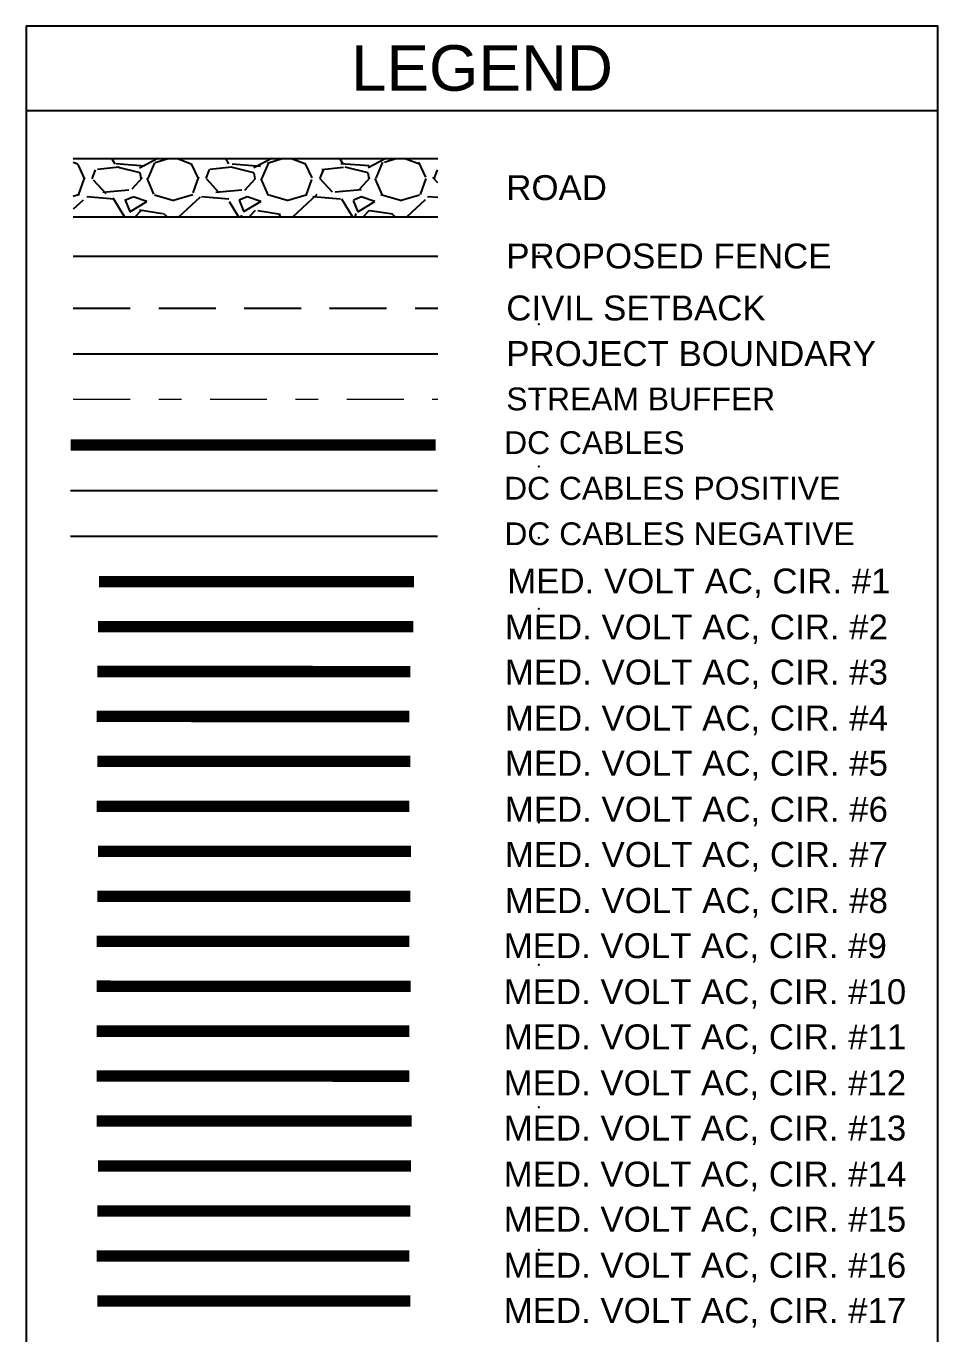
# Model space of a CAD drawing. Header units: feet. Extents: x -17.4 to 68, y -40.9 to 24.1.
# Drawn here: x 64.02 to 68.02, y 18.4 to 24.14 of the extents above; entities that cross this region are included whole.
import ezdxf
from ezdxf.lldxf.tags import DXFTag

# ---------------------------------------------------------------- set-up
doc = ezdxf.new("R2010")
doc.units = ezdxf.units.FT
doc.header["$MEASUREMENT"] = 0
doc.linetypes.add('DASHDOT2', pattern=[0.5, 0.25, -0.125, 0, -0.125])
doc.linetypes.add('DASHED2', pattern=[0.375, 0.25, -0.125])
for name, color, linetype in [('C-FENCE', 92, 'FENCELINE1'), ('C-ROAD', 1, 'Continuous'), ('C-ROAD-HATCH', 252, 'Continuous'), ('G-ANNO-TEXT', 1, 'Continuous'), ('PV-CABL-MV1', 170, 'MV ROUTING #1'), ('PV-CABL-MV10', 130, 'MV ROUTING #10'), ('PV-CABL-MV11', 170, 'MV ROUTING #11'), ('PV-CABL-MV12', 210, 'MV ROUTING #12'), ('PV-CABL-MV13', 170, 'MV ROUTING #13'), ('PV-CABL-MV14', 80, 'MV ROUTING #14'), ('PV-CABL-MV15', 210, 'MV ROUTING #15'), ('PV-CABL-MV16', 10, 'MV ROUTING #16'), ('PV-CABL-MV17', 130, 'MV ROUTING #17'), ('PV-CABL-MV2', 80, 'MV ROUTING #2'), ('PV-CABL-MV3', 210, 'MV ROUTING #3'), ('PV-CABL-MV4', 10, 'MV ROUTING #4'), ('PV-CABL-MV5', 130, 'MV ROUTING #5'), ('PV-CABL-MV6', 170, 'MV ROUTING #6'), ('PV-CABL-MV7', 80, 'MV ROUTING #7'), ('PV-CABL-MV8', 210, 'MV ROUTING #8'), ('PV-CABL-MV9', 10, 'MV ROUTING #9'), ('PV-DC-CABL-UG', 6, 'DC ROUTING'), ('PV-DC-CABL-UG+', 6, 'DC+'), ('PV-DC-CABL-UG-', 6, 'DC-'), ('PVcase PV Area', 30, 'Continuous')]:
    doc.layers.add(name, color=color, linetype=linetype)
doc.layers.add('EX-BUFFER', color=5, linetype='DASHDOT2', lineweight=9)
doc.layers.add('G-NPLT', color=67, linetype='Continuous', plot=False)
doc.styles.add('NEI-A', font='arial.ttf')
tags = doc.linetypes.add('DC ROUTING', pattern='A,1,-0.25,0,0.1,-0.25,["DC",NEI-A,S=0.5,R=0,X=0,Y=-0.2],-1.99', length=3.59).pattern_tags.tags
tags[12] = DXFTag(74, 10)
tags = doc.linetypes.add('DC+', pattern='A,0.176989,-0.049113,["DC+",NEI-A,S=0.1,R=0,X=0,Y=-0.05],-0.049113,-0.250887,0.176989', length=0.7030909999999999).pattern_tags.tags
tags[6] = DXFTag(74, 10)
tags = doc.linetypes.add('DC-', pattern='A,0.176989,-0.049113,["DC-",NEI-A,S=0.1,R=0,X=0,Y=-0.05],-0.049113,-0.250887,0.176989', length=0.7030909999999999).pattern_tags.tags
tags[6] = DXFTag(74, 10)
doc.linetypes.add('FENCELINE1', pattern='A,0.25,-0.1,[133,ltypeshp.shx,S=0.1,R=0,X=-0.1,Y=0],-0.1,1', length=1.45)
tags = doc.linetypes.add('MV ROUTING #1', pattern='A,1,-0.25,0,0.1,-0.25,["MV1",NEI-A,S=0.5,R=0,X=0,Y=-0.2],-1.99', length=3.59).pattern_tags.tags
tags[12] = DXFTag(74, 10)
tags = doc.linetypes.add('MV ROUTING #10', pattern='A,1,-0.25,0,0.1,-0.25,["MV10",NEI-A,S=0.5,R=0,X=0,Y=-0.2],-1.99', length=3.59).pattern_tags.tags
tags[12] = DXFTag(74, 10)
tags = doc.linetypes.add('MV ROUTING #11', pattern='A,1,-0.25,0,0.1,-0.25,["MV11",NEI-A,S=0.5,R=0,X=0,Y=-0.2],-1.99', length=3.59).pattern_tags.tags
tags[12] = DXFTag(74, 10)
tags = doc.linetypes.add('MV ROUTING #12', pattern='A,1,-0.25,0,0.1,-0.25,["MV12",NEI-A,S=0.5,R=0,X=0,Y=-0.2],-1.99', length=3.59).pattern_tags.tags
tags[12] = DXFTag(74, 10)
tags = doc.linetypes.add('MV ROUTING #13', pattern='A,1,-0.25,0,0.1,-0.25,["MV13",NEI-A,S=0.5,R=0,X=0,Y=-0.2],-1.99', length=3.59).pattern_tags.tags
tags[12] = DXFTag(74, 10)
tags = doc.linetypes.add('MV ROUTING #14', pattern='A,1,-0.25,0,0.1,-0.25,["MV14",NEI-A,S=0.5,R=0,X=0,Y=-0.2],-1.99', length=3.59).pattern_tags.tags
tags[12] = DXFTag(74, 10)
tags = doc.linetypes.add('MV ROUTING #15', pattern='A,1,-0.25,0,0.1,-0.25,["MV15",NEI-A,S=0.5,R=0,X=0,Y=-0.2],-1.99', length=3.59).pattern_tags.tags
tags[12] = DXFTag(74, 10)
tags = doc.linetypes.add('MV ROUTING #16', pattern='A,1,-0.25,0,0.1,-0.25,["MV16",NEI-A,S=0.5,R=0,X=0,Y=-0.2],-1.99', length=3.59).pattern_tags.tags
tags[12] = DXFTag(74, 10)
tags = doc.linetypes.add('MV ROUTING #17', pattern='A,1,-0.25,0,0.1,-0.25,["MV17",NEI-A,S=0.5,R=0,X=0,Y=-0.2],-1.99', length=3.59).pattern_tags.tags
tags[12] = DXFTag(74, 10)
tags = doc.linetypes.add('MV ROUTING #2', pattern='A,1,-0.25,0,0.1,-0.25,["MV2",NEI-A,S=0.5,R=0,X=0,Y=-0.2],-1.99', length=3.59).pattern_tags.tags
tags[12] = DXFTag(74, 10)
tags = doc.linetypes.add('MV ROUTING #3', pattern='A,1,-0.25,0,0.1,-0.25,["MV3",NEI-A,S=0.5,R=0,X=0,Y=-0.2],-1.5', length=3.1).pattern_tags.tags
tags[12] = DXFTag(74, 10)
tags = doc.linetypes.add('MV ROUTING #4', pattern='A,1,-0.25,0,0.1,-0.25,["MV4",NEI-A,S=0.5,R=0,X=0,Y=-0.2],-1.5', length=3.1).pattern_tags.tags
tags[12] = DXFTag(74, 10)
tags = doc.linetypes.add('MV ROUTING #5', pattern='A,1,-0.25,0,0.1,-0.25,["MV5",NEI-A,S=0.5,R=0,X=0,Y=-0.2],-1.5', length=3.1).pattern_tags.tags
tags[12] = DXFTag(74, 10)
tags = doc.linetypes.add('MV ROUTING #6', pattern='A,1,-0.25,0,0.1,-0.25,["MV6",NEI-A,S=0.5,R=0,X=0,Y=-0.2],-1.5', length=3.1).pattern_tags.tags
tags[12] = DXFTag(74, 10)
tags = doc.linetypes.add('MV ROUTING #7', pattern='A,1,-0.25,0,0.1,-0.25,["MV7",NEI-A,S=0.5,R=0,X=0,Y=-0.2],-1.5', length=3.1).pattern_tags.tags
tags[12] = DXFTag(74, 10)
tags = doc.linetypes.add('MV ROUTING #8', pattern='A,1,-0.25,0,0.1,-0.25,["MV8",NEI-A,S=0.5,R=0,X=0,Y=-0.2],-1.5', length=3.1).pattern_tags.tags
tags[12] = DXFTag(74, 10)
tags = doc.linetypes.add('MV ROUTING #9', pattern='A,1,-0.25,0,0.1,-0.25,["MV9",NEI-A,S=0.5,R=0,X=0,Y=-0.2],-1.5', length=3.1).pattern_tags.tags
tags[12] = DXFTag(74, 10)

# ---------------------------------------------------------------- blocks, each defined once
blk = doc.blocks.new('*U31')
blk.add_lwpolyline([(-2, -11.62), (2, -11.62), (2, 0), (-2, 0)], close=True)
blk.add_lwpolyline([(-2, -0.3699999999999992), (2, -0.3699999999999992)])
at = {"layer": 'G-NPLT'}
for p in [(0.25, -0.6824999999999992), (0.25, -0.9949999999999992), (0.25, -1.307499999999999), (0.25, -1.619999999999999), (0.25, -1.932499999999999), (0.25, -2.244999999999999), (0.25, -2.557499999999999), (0.25, -2.869999999999999), (0.25, -3.182499999999999), (0.25, -3.494999999999999), (0.25, -3.807499999999999), (0.25, -4.119999999999999), (0.25, -4.432499999999999), (0.25, -4.744999999999999), (0.25, -5.057499999999999), (0.25, -5.369999999999999), (0.25, -5.682499999999999)]:
    blk.add_point(p, dxfattribs=at)
at = {"layer": 'G-ANNO-TEXT', "insert": (0, -0.1849999999999996), "char_height": 0.2, "attachment_point": 5, "style": 'NEI-A'}
blk.add_mtext_dynamic_manual_height_columns('LEGEND', width=3.607447826231223, gutter_width=0.625, heights=[0], dxfattribs=at)

msp = doc.modelspace()

# ---------------------------------------------------------------- hatches: boundary and pattern name
at = {"layer": 'C-ROAD-HATCH'}
h = msp.add_hatch(dxfattribs=at)
h.set_pattern_fill('GRAVEL', color=256, scale=0.5)
h.set_pattern_definition([(228.012787504, (31.02342714606048, -10.03061135538042), (-4.000000000000031, -4.500000000000002), [0.067268, -6.659544023536849]), (184.969740728, (30.97842714606048, -10.08061135538042), (5.999999999999988, 0.5000000000000175), [0.115434, -11.427962380615]), (132.510447078, (30.86342714606049, -10.09061135538042), (5.000000000000059, -5.499999999999932), [0.08139400000000001, -8.05801629804985]), (267.273689006, (30.66842714606048, -10.21561135538042), (0.5000000000000121, 10.00000000000001), [0.1051189999999997, -10.40677902081446]), (292.833654178, (30.66342714606049, -10.32061135538042), (-2.499999999999994, 6.000000000000014), [0.1030774999999997, -10.20468656404411]), (357.273689006, (30.70342714606048, -10.41561135538042), (-10.00000000000001, 0.5000000000000128), [0.1051189999999997, -10.40677902081446]), (37.6942404667, (30.80842714606048, -10.42061135538042), (-6.499999999999999, -4.999999999999987), [0.1390145, -13.762424274458]), (72.2553283749, (30.91842714606048, -10.33561135538042), (3.500000000000014, 11), [0.1312439999999993, -12.99316074840665]), (121.429565615, (30.95842714606049, -10.21061135538042), (-4.00000000000001, 6.499999999999994), [0.105475, -10.4420365548645]), (175.236358309, (30.90342714606049, -10.12061135538043), (5.499999999999992, -0.500000000000019), [0.120416, -5.90038128939615]), (222.397437798, (30.78342714606049, -10.11061135538042), (-5.999999999999981, -5.499999999999986), [0.155724, -15.41668750239745]), (138.814074834, (31.16342714606049, -10.22061135538042), (-3.500000000000016, 3), [0.05315049999999982, -5.261922406367328]), (171.46923439, (31.12342714606049, -10.18561135538042), (6.499999999999999, -0.9999999999999976), [0.1011185, -10.0107557080785]), (225, (31.02342714606048, -10.17061135538042), (-5.551115123125783e-17, -0.4999999999999665), [0.0707105, -0.63639628118655]), (203.198590514, (30.98842714606049, -10.11061135538042), (2.499999999999995, 0.9999999999999877), [0.038079, -3.76980755293195]), (291.801409486, (30.95342714606048, -10.12561135538042), (-0.499999999999842, 1.500000000000051), [0.0538515, -2.63873090356725]), (30.96375653209999, (30.97342714606049, -10.17561135538043), (1.500000000000027, 0.9999999999999898), [0.0874645, -2.82801144742265]), (161.565051177, (31.04842714606048, -10.13061135538042), (1.000000000000006, -0.4999999999999883), [0.06324549999999966, -1.517893330084194]), (16.389540334, (30.66342714606049, -10.12561135538042), (4.999999999999983, 1.500000000000022), [0.0886, -8.7714225733347]), (70.3461759419, (30.74842714606049, -10.10061135538042), (-2.00000000000061, -5.500000000001698), [0.0743305, -7.3587038736595]), (293.198590514, (31.04842714606048, -10.03061135538042), (-0.9999999999999852, 2.499999999999996), [0.0761575, -3.73172905293195]), (343.610459666, (31.07842714606048, -10.10061135538042), (-4.999999999999983, 1.500000000000022), [0.08859999999999965, -8.771422573334455]), (339.44395478, (30.66342714606049, -10.43561135538042), (-2.500000000000018, 1.000000000000012), [0.08543999999999966, -4.186561872658728]), (294.775140569, (30.74342714606048, -10.46561135538042), (-2.500000000000003, 5.500000000000001), [0.071589, -7.087321531638]), (66.8014094864, (31.05342714606049, -10.53061135538042), (0.9999999999999906, 2.499999999999985), [0.0761575, -3.73172905293195]), (17.3540246363, (31.08342714606049, -10.46061135538042), (-6.499999999999988, -1.999999999999981), [0.0838155, -8.29771180712]), (69.44395478040002, (30.80842714606048, -10.53061135538042), (-1.000000000000004, -2.499999999999977), [0.04271999999999983, -4.229281872658728]), (101.309932474, (31.02342714606048, -10.53061135538042), (-0.4999999999999819, 2.000000000000006), [0.025495, -2.5240147567964]), (165.963756532, (31.01842714606049, -10.50561135538042), (1.499999999999979, -0.5000000000000007), [0.1030775, -1.95847531280885]), (186.009005957, (30.91842714606048, -10.48061135538043), (5.000000000000023, 0.4999999999999916), [0.095525, -9.456961587271401]), (303.690067526, (30.97342714606049, -10.22061135538042), (-0.4999999999999936, 0.9999999999999929), [0.07211099999999965, -1.730664637731995]), (353.157226587, (31.01342714606049, -10.28061135538042), (8.500000000000007, -1.000000000000026), [0.125897, -12.46378131201415]), (60.9453959009, (31.13842714606049, -10.29561135538042), (-1.999999999999988, -3.499999999999988), [0.051478, -5.0963370704935]), (90, (31.16342714606049, -10.25061135538042), (-0.4999999999999999, 0.5), [0.03, -0.47]), (120.256437164, (30.90842714606049, -10.46561135538042), (2.000000000000004, -3.500000000000004), [0.069462, -6.876759994724901]), (48.01278750420001, (30.87342714606049, -10.40561135538042), (4, 4.499999999999988), [0.134536, -6.592276023536849]), (0, (30.96342714606048, -10.30561135538042), (0.5, 0.5), [0.13, -0.37]), (325.3048464690001, (31.09342714606048, -10.30561135538042), (5.000000000000069, -3.499999999999913), [0.07905699999999966, -7.826637150420978]), (254.054604099, (31.15842714606049, -10.35061135538042), (-0.5000000000000189, -2.000000000000002), [0.072801, -3.56725394464025]), (207.645975364, (31.13842714606049, -10.42061135538042), (-9.499999999999975, -5.000000000000024), [0.1185325, -11.7347370911297]), (175.42607874, (31.03342714606049, -10.47561135538042), (-6.499999999999977, 0.5000000000000007), [0.1253995, -12.41453670398445])])
h.paths.add_polyline_path([(65.82843367028235, 23.56065733556525), (64.22843367028236, 23.56065733556523), (64.22843367028236, 23.30424486730209), (65.82843367028235, 23.30424486730211)])

# ---------------------------------------------------------------- linework, layer by layer
at = {"layer": 'C-FENCE', "ltscale": 0.3}
msp.add_lwpolyline([(64.22843367028236, 23.13245110143367), (65.82843367028235, 23.13245110143367)], dxfattribs=at)
at = {"layer": 'C-ROAD', "flags": 128}
for points in [[(64.22843367028236, 23.56065733556523), (65.82843367028235, 23.56065733556521)], [(65.82843367028235, 23.30424486730212), (64.22843367028236, 23.30424486730209)]]:
    msp.add_lwpolyline(points, dxfattribs=at)
at = {"layer": 'EX-BUFFER', "flags": 128}
msp.add_lwpolyline([(64.22843367028236, 22.50424486730208), (65.82843367028235, 22.50424486730208)], dxfattribs=at)
at = {"layer": 'G-ANNO-TEXT', "linetype": 'DASHED2'}
msp.add_lwpolyline([(64.22843367028236, 22.90424486730208), (65.82843367028235, 22.90424486730208)], dxfattribs=at)
at = {"layer": 'PV-CABL-MV1', "linetype": 'MV ROUTING #1', "ltscale": 0.15, "const_width": 0.05}
msp.add_lwpolyline([(64.34130932174423, 21.70424486730207), (65.72374039826232, 21.70406920256954)], dxfattribs=at)
at = {"layer": 'PV-CABL-MV10', "linetype": 'MV ROUTING #10', "ltscale": 0.15, "const_width": 0.05}
msp.add_lwpolyline([(64.33060009941323, 19.92854710483699), (65.70872777726134, 19.92837144010446)], dxfattribs=at)
at = {"layer": 'PV-CABL-MV11', "linetype": 'MV ROUTING #11', "ltscale": 0.15, "const_width": 0.05}
msp.add_lwpolyline([(64.33060009941323, 19.73124743573941), (65.70357130410844, 19.73107177100689)], dxfattribs=at)
at = {"layer": 'PV-CABL-MV12', "linetype": 'MV ROUTING #12', "ltscale": 0.15, "const_width": 0.05}
msp.add_lwpolyline([(64.33060009941323, 19.53394743573941), (65.70357130410844, 19.53377177100689)], dxfattribs=at)
at = {"layer": 'PV-CABL-MV13', "linetype": 'MV ROUTING #13', "ltscale": 0.15, "const_width": 0.05}
msp.add_lwpolyline([(64.33060009941323, 19.336646830568), (65.71303117593132, 19.33647116583548)], dxfattribs=at)
at = {"layer": 'PV-CABL-MV14', "ltscale": 0.15, "const_width": 0.05}
msp.add_lwpolyline([(64.33750825420077, 19.1393465518759), (65.71047945889597, 19.13917088714337)], dxfattribs=at)
at = {"layer": 'PV-CABL-MV15', "ltscale": 0.15, "const_width": 0.05}
msp.add_lwpolyline([(64.3337071866573, 18.9420470382033), (65.70667839135251, 18.94187137347077)], dxfattribs=at)
at = {"layer": 'PV-CABL-MV16', "ltscale": 0.15, "const_width": 0.05}
msp.add_lwpolyline([(64.33060009941323, 18.74474743573942), (65.70357130410844, 18.7445717710069)], dxfattribs=at)
at = {"layer": 'PV-CABL-MV17', "ltscale": 0.15, "const_width": 0.05}
msp.add_lwpolyline([(64.3337071866573, 18.5474470382033), (65.70667839135251, 18.54727137347077)], dxfattribs=at)
at = {"layer": 'PV-CABL-MV2', "linetype": 'MV ROUTING #2', "ltscale": 0.15, "const_width": 0.05}
msp.add_lwpolyline([(64.33750825420077, 21.50694595275267), (65.71993933071886, 21.50677028802015)], dxfattribs=at)
at = {"layer": 'PV-CABL-MV3', "linetype": 'MV ROUTING #3', "ltscale": 0.15, "const_width": 0.05}
msp.add_lwpolyline([(64.3337071866573, 21.30964703820328), (65.70667839135251, 21.30947137347076)], dxfattribs=at)
at = {"layer": 'PV-CABL-MV4', "linetype": 'MV ROUTING #4', "ltscale": 0.15, "const_width": 0.05}
msp.add_lwpolyline([(64.33060009941323, 21.1123474357394), (65.70357130410844, 21.11217177100688)], dxfattribs=at)
at = {"layer": 'PV-CABL-MV5', "linetype": 'MV ROUTING #5', "ltscale": 0.15, "const_width": 0.05}
msp.add_lwpolyline([(64.3337071866573, 20.91504703820328), (65.70667839135251, 20.91487137347076)], dxfattribs=at)
at = {"layer": 'PV-CABL-MV6', "linetype": 'MV ROUTING #6', "ltscale": 0.15, "const_width": 0.05}
msp.add_lwpolyline([(64.33060009941323, 20.7177474357394), (65.70357130410844, 20.71757177100688)], dxfattribs=at)
at = {"layer": 'PV-CABL-MV7', "linetype": 'MV ROUTING #7', "ltscale": 0.15, "const_width": 0.05}
msp.add_lwpolyline([(64.33750825420077, 20.52044655187589), (65.71047945889597, 20.52027088714336)], dxfattribs=at)
at = {"layer": 'PV-CABL-MV8', "linetype": 'MV ROUTING #8', "ltscale": 0.15, "const_width": 0.05}
msp.add_lwpolyline([(64.3337071866573, 20.32314703820329), (65.70667839135251, 20.32297137347076)], dxfattribs=at)
at = {"layer": 'PV-CABL-MV9', "linetype": 'MV ROUTING #9', "ltscale": 0.15, "const_width": 0.05}
msp.add_lwpolyline([(64.33060009941323, 20.12584743573941), (65.70357130410844, 20.12567177100689)], dxfattribs=at)
at = {"layer": 'PV-DC-CABL-UG', "ltscale": 0.8, "const_width": 0.05}
msp.add_lwpolyline([(64.21685394811135, 22.30415899820173), (65.81859494779135, 22.30415899820173)], dxfattribs=at)
at = {"layer": 'PV-DC-CABL-UG+', "ltscale": 0.8}
msp.add_lwpolyline([(64.21685394811135, 22.10415899820173), (65.8267773272332, 22.10415899820173)], dxfattribs=at)
at = {"layer": 'PV-DC-CABL-UG-', "ltscale": 0.8}
msp.add_lwpolyline([(64.21685394811135, 21.90415899820172), (65.8267773272332, 21.90415899820172)], dxfattribs=at)
at = {"layer": 'PVcase PV Area', "ltscale": 0.025}
msp.add_lwpolyline([(64.22843367028236, 22.70424486730208), (65.82843367028235, 22.70424486730208)], dxfattribs=at)

# ---------------------------------------------------------------- block references
at = {"layer": 'G-ANNO-TEXT'}
msp.add_blockref('*U31', (66.02181563767226, 24.14190590359431), dxfattribs=at)

# ---------------------------------------------------------------- texts
at = {"layer": 'G-ANNO-TEXT', "attachment_point": 4, "style": 'NEI-A'}
for s, insert, char_height, width in [('ROAD', (66.12843367028236, 23.43245110143366), 0.1094, 5.035966917302644), ('PROPOSED FENCE', (66.12843367028236, 23.13245110143366), 0.1094, 5.035966917302644), ('CIVIL SETBACK', (66.12843367028236, 22.9042787449307), 0.1094, 1.832013685846802), ('PROJECT BOUNDARY', (66.12843367028236, 22.7042787450652), 0.1094, 1.62179604638472), ('STREAM BUFFER', (66.12843367028236, 22.50521216501496), 0.1, 1.62179604638472), ('DC CABLES', (66.11891843286222, 22.31342045084942), 0.1, 1.759640032317102), ('DC CABLES POSITIVE', (66.11891843286222, 22.11342045084942), 0.1, 1.759640032317102), ('DC CABLES NEGATIVE', (66.11993704762175, 21.91342045084942), 0.1, 1.759640032317102)]:
    msp.add_mtext(s, dxfattribs=dict(at, insert=insert, char_height=char_height, width=width))
at = {"layer": 'G-ANNO-TEXT', "char_height": 0.1094, "attachment_point": 4, "style": 'NEI-A'}
for s, width, heights, insert in [('MED. VOLT AC, CIR. #1 ', 1.805758388845735, [0], (66.13252486000329, 21.69672386745111)), ('MED. VOLT AC, CIR. #2 ', 1.805758388845735, [0], (66.1216739977163, 21.49474453619156)), ('MED. VOLT AC, CIR. #3 ', 1.834225141119934, [0], (66.12181563767228, 21.29699446895275)), ('MED. VOLT AC, CIR. #4 ', 1.834225141119934, [0], (66.1216739977163, 21.09501317442728)), ('MED. VOLT AC, CIR. #5 ', 1.834225141119934, [0], (66.12181563767228, 20.89675127095572)), ('MED. VOLT AC, CIR. #6 ', 1.834225141119934, [0], (66.1216739977163, 20.69476997643025)), ('MED. VOLT AC, CIR. #7 ', 1.816433800586257, [0], (66.12181563767228, 20.49650807295869)), ('MED. VOLT AC, CIR. #8 ', 1.816433800586257, [0], (66.1216739977163, 20.29452677843322)), ('MED. VOLT AC, CIR. #9 ', 1.824850290005688, [0], (66.11695559409864, 20.09629438313868)), ('MED. VOLT AC, CIR. #10 ', 1.824850290005688, [0], (66.11681395414266, 19.89431308861321)), ('MED. VOLT AC, CIR. #11 ', 1.803545023046954, [0], (66.11695559409864, 19.69605118514165)), ('MED. VOLT AC, CIR. #12 ', 1.803545023046954, [0], (66.11681395414266, 19.49406989061618)), ('MED. VOLT AC, CIR. #13 ', 1.803545023046954, [0], (66.11695559409864, 19.29580798714462)), ('MED. VOLT AC, CIR. #14 ', 1.803545023046954, [0], (66.11681395414266, 19.09382669261915)), ('MED. VOLT AC, CIR. #15 ', 1.767962341979601, [0], (66.11695559409864, 18.89556478914759)), ('MED. VOLT AC, CIR. #16 ', 1.767962341979601, [0], (66.11681395414266, 18.69358349462212)), ('MED. VOLT AC, CIR. #17 ', 1.778637753720123, [0.2974048203728967], (66.11695559409864, 18.49532159115056))]:
    msp.add_mtext_dynamic_manual_height_columns(s, width=width, gutter_width=0.546875, heights=heights, dxfattribs=dict(at, insert=insert))

doc.saveas('drawing.dxf')
